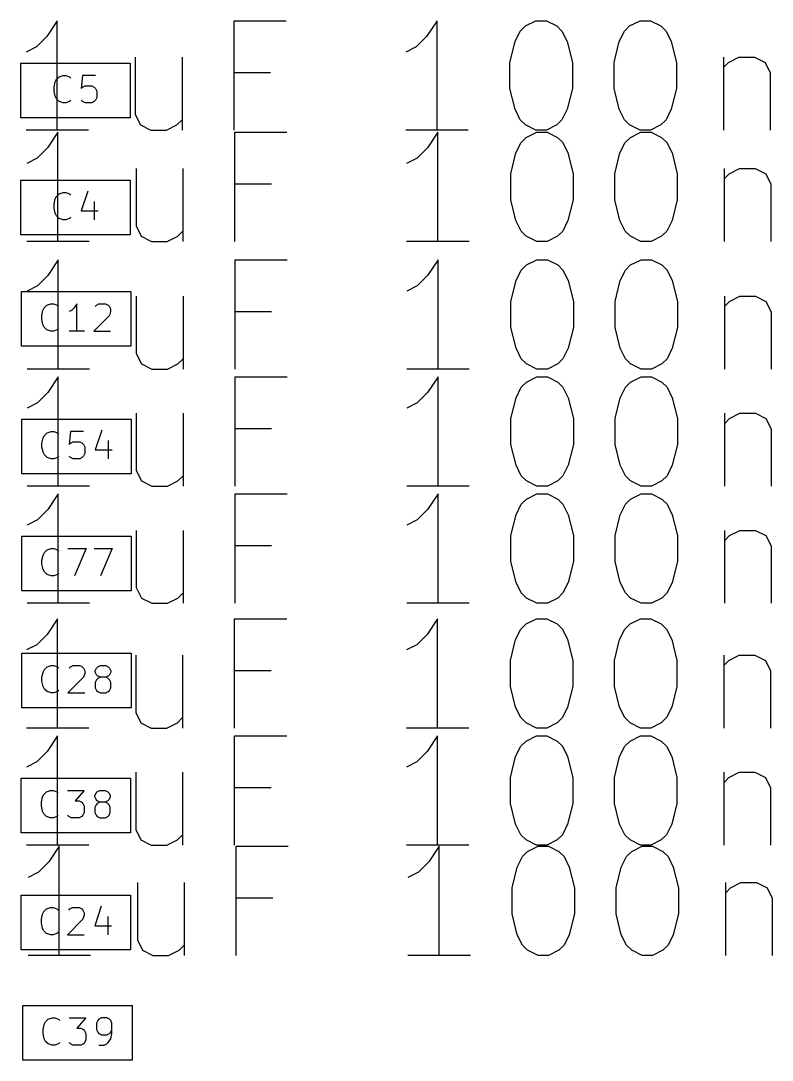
# Model space of a CAD drawing. Extents: x 34 to 373, y -124 to -1.
# Drawn here: x 319.8 to 326.67, y -84.8 to -75.29 of the extents above; entities that cross this region are included whole.
import ezdxf

# ---------------------------------------------------------------- set-up
doc = ezdxf.new("R2010")
doc.units = 0
doc.layers.add('BLACK', color=7, linetype='CONTINUOUS')

msp = doc.modelspace()

# ---------------------------------------------------------------- linework, layer by layer
at = {"layer": 'BLACK', "linetype": 'CONTINUOUS'}
for p, q in [((320.128, -75.2923), (320.033, -75.4351)), ((320.128, -76.2923), (320.128, -75.2923)), ((321.747, -76.2923), (321.747, -75.2923)), ((321.747, -75.2923), (322.224, -75.2923)), ((323.605, -75.2923), (323.509, -75.4351)), ((323.605, -76.2923), (323.605, -75.2923)), ((324.414, -75.3399), (324.509, -75.2923)), ((324.509, -75.2923), (324.605, -75.2923)), ((324.605, -75.2923), (324.7, -75.3399)), ((325.366, -75.3399), (325.462, -75.2923)), ((325.462, -75.2923), (325.557, -75.2923)), ((325.557, -75.2923), (325.652, -75.3399)), ((324.319, -75.4828), (324.366, -75.3875)), ((324.366, -75.3875), (324.414, -75.3399)), ((324.7, -75.3399), (324.747, -75.3875)), ((324.747, -75.3875), (324.795, -75.4828)), ((325.271, -75.4828), (325.319, -75.3875)), ((325.319, -75.3875), (325.366, -75.3399)), ((325.652, -75.3399), (325.7, -75.3875)), ((325.7, -75.3875), (325.747, -75.4828)), ((320.033, -75.4351), (319.938, -75.5304)), ((323.509, -75.4351), (323.414, -75.5304)), ((324.271, -75.6732), (324.319, -75.4828)), ((324.795, -75.4828), (324.843, -75.6732)), ((325.224, -75.6732), (325.271, -75.4828)), ((325.747, -75.4828), (325.795, -75.6732)), ((319.938, -75.5304), (319.843, -75.578)), ((323.414, -75.5304), (323.319, -75.578)), ((319.795, -75.6789), (320.795, -75.6789)), ((319.795, -76.1789), (319.795, -75.6789)), ((320.795, -75.6789), (320.795, -76.1789)), ((320.843, -75.6256), (320.843, -76.1494)), ((321.271, -75.6256), (321.271, -76.2923)), ((324.271, -75.9113), (324.271, -75.6732)), ((324.843, -75.6732), (324.843, -75.9113)), ((325.224, -75.9113), (325.224, -75.6732)), ((325.795, -75.6732), (325.795, -75.9113)), ((326.224, -75.6256), (326.224, -76.2923)), ((326.224, -75.7209), (326.271, -75.6732)), ((326.271, -75.6732), (326.366, -75.6256)), ((326.366, -75.6256), (326.509, -75.6256)), ((326.509, -75.6256), (326.605, -75.6732)), ((326.605, -75.6732), (326.652, -75.7685)), ((322.081, -75.7685), (321.747, -75.7685)), ((326.652, -75.7685), (326.652, -76.2923)), ((320.099, -75.8991), (320.11, -75.8515)), ((320.11, -75.8515), (320.122, -75.8277)), ((320.122, -75.8277), (320.146, -75.8039)), ((320.146, -75.8039), (320.182, -75.792)), ((320.182, -75.792), (320.206, -75.792)), ((320.206, -75.792), (320.241, -75.8039)), ((320.241, -75.8039), (320.253, -75.8158)), ((320.36, -75.792), (320.349, -75.911)), ((320.48, -75.792), (320.36, -75.792)), ((320.099, -75.9349), (320.099, -75.8991)), ((320.11, -75.9825), (320.099, -75.9349)), ((320.349, -75.911), (320.36, -75.8991)), ((320.36, -75.8991), (320.384, -75.8872)), ((320.384, -75.8872), (320.444, -75.8872)), ((320.444, -75.8872), (320.468, -75.8991)), ((320.468, -75.8991), (320.48, -75.911)), ((320.48, -75.911), (320.491, -75.9349)), ((320.491, -75.9349), (320.491, -75.9944)), ((324.319, -76.1018), (324.271, -75.9113)), ((324.843, -75.9113), (324.795, -76.1018)), ((325.271, -76.1018), (325.224, -75.9113)), ((325.795, -75.9113), (325.747, -76.1018)), ((320.122, -76.0063), (320.11, -75.9825)), ((320.146, -76.0301), (320.122, -76.0063)), ((320.182, -76.042), (320.146, -76.0301)), ((320.206, -76.042), (320.182, -76.042)), ((320.241, -76.0301), (320.206, -76.042)), ((320.253, -76.0182), (320.241, -76.0301)), ((320.36, -76.0301), (320.349, -76.0182)), ((320.384, -76.042), (320.36, -76.0301)), ((320.444, -76.042), (320.384, -76.042)), ((320.468, -76.0301), (320.444, -76.042)), ((320.48, -76.0182), (320.468, -76.0301)), ((320.491, -75.9944), (320.48, -76.0182)), ((320.843, -76.1494), (320.89, -76.2447)), ((324.366, -76.197), (324.319, -76.1018)), ((324.795, -76.1018), (324.747, -76.197)), ((325.319, -76.197), (325.271, -76.1018)), ((325.747, -76.1018), (325.7, -76.197)), ((320.795, -76.1789), (319.795, -76.1789)), ((320.89, -76.2447), (320.985, -76.2923)), ((321.128, -76.2923), (321.224, -76.2447)), ((321.224, -76.2447), (321.271, -76.197)), ((324.414, -76.2447), (324.366, -76.197)), ((324.509, -76.2923), (324.414, -76.2447)), ((324.7, -76.2447), (324.605, -76.2923)), ((324.747, -76.197), (324.7, -76.2447)), ((325.366, -76.2447), (325.319, -76.197)), ((325.462, -76.2923), (325.366, -76.2447)), ((325.652, -76.2447), (325.557, -76.2923)), ((325.7, -76.197), (325.652, -76.2447)), ((320.414, -76.2923), (319.843, -76.2923)), ((320.135, -76.311), (320.04, -76.4538)), ((320.135, -77.311), (320.135, -76.311)), ((320.985, -76.2923), (321.128, -76.2923)), ((321.754, -77.311), (321.754, -76.311)), ((321.754, -76.311), (322.231, -76.311)), ((323.89, -76.2923), (323.319, -76.2923)), ((323.612, -76.311), (323.516, -76.4538)), ((323.612, -77.311), (323.612, -76.311)), ((324.421, -76.3586), (324.516, -76.311)), ((324.605, -76.2923), (324.509, -76.2923)), ((324.516, -76.311), (324.612, -76.311)), ((324.612, -76.311), (324.707, -76.3586)), ((325.373, -76.3586), (325.469, -76.311)), ((325.557, -76.2923), (325.462, -76.2923)), ((325.469, -76.311), (325.564, -76.311)), ((325.564, -76.311), (325.659, -76.3586)), ((324.326, -76.5015), (324.373, -76.4062)), ((324.373, -76.4062), (324.421, -76.3586)), ((324.707, -76.3586), (324.754, -76.4062)), ((324.754, -76.4062), (324.802, -76.5015)), ((325.278, -76.5015), (325.326, -76.4062)), ((325.326, -76.4062), (325.373, -76.3586)), ((325.659, -76.3586), (325.707, -76.4062)), ((325.707, -76.4062), (325.754, -76.5015)), ((320.04, -76.4538), (319.945, -76.5491)), ((323.516, -76.4538), (323.421, -76.5491)), ((324.278, -76.6919), (324.326, -76.5015)), ((324.802, -76.5015), (324.85, -76.6919)), ((325.231, -76.6919), (325.278, -76.5015)), ((325.754, -76.5015), (325.802, -76.6919)), ((319.945, -76.5491), (319.85, -76.5967)), ((323.421, -76.5491), (323.326, -76.5967)), ((320.85, -76.6443), (320.85, -77.1681)), ((321.278, -76.6443), (321.278, -77.311)), ((324.278, -76.93), (324.278, -76.6919)), ((324.85, -76.6919), (324.85, -76.93)), ((325.231, -76.93), (325.231, -76.6919)), ((325.802, -76.6919), (325.802, -76.93)), ((326.231, -76.6443), (326.231, -77.311)), ((326.231, -76.7396), (326.278, -76.6919)), ((326.278, -76.6919), (326.373, -76.6443)), ((326.373, -76.6443), (326.516, -76.6443)), ((326.516, -76.6443), (326.612, -76.6919)), ((326.612, -76.6919), (326.659, -76.7872)), ((319.795, -76.7499), (320.795, -76.7499)), ((319.795, -77.2499), (319.795, -76.7499)), ((320.795, -76.7499), (320.795, -77.2499)), ((322.088, -76.7872), (321.754, -76.7872)), ((326.659, -76.7872), (326.659, -77.311)), ((320.099, -76.9701), (320.11, -76.9225)), ((320.11, -76.9225), (320.122, -76.8987)), ((320.122, -76.8987), (320.146, -76.8749)), ((320.146, -76.8749), (320.182, -76.863)), ((320.182, -76.863), (320.206, -76.863)), ((320.206, -76.863), (320.241, -76.8749)), ((320.241, -76.8749), (320.253, -76.8868)), ((320.408, -76.8511), (320.349, -77.0297)), ((320.099, -77.0059), (320.099, -76.9701)), ((320.11, -77.0535), (320.099, -77.0059)), ((320.468, -76.9463), (320.468, -77.113)), ((324.326, -77.1205), (324.278, -76.93)), ((324.85, -76.93), (324.802, -77.1205)), ((325.278, -77.1205), (325.231, -76.93)), ((325.802, -76.93), (325.754, -77.1205)), ((320.122, -77.0773), (320.11, -77.0535)), ((320.146, -77.1011), (320.122, -77.0773)), ((320.182, -77.113), (320.146, -77.1011)), ((320.206, -77.113), (320.182, -77.113)), ((320.241, -77.1011), (320.206, -77.113)), ((320.253, -77.0892), (320.241, -77.1011)), ((320.349, -77.0297), (320.503, -77.0297)), ((320.85, -77.1681), (320.897, -77.2634)), ((324.373, -77.2157), (324.326, -77.1205)), ((324.802, -77.1205), (324.754, -77.2157)), ((325.326, -77.2157), (325.278, -77.1205)), ((325.754, -77.1205), (325.707, -77.2157)), ((320.795, -77.2499), (319.795, -77.2499)), ((320.897, -77.2634), (320.992, -77.311)), ((321.135, -77.311), (321.231, -77.2634)), ((321.231, -77.2634), (321.278, -77.2157)), ((324.421, -77.2634), (324.373, -77.2157)), ((324.516, -77.311), (324.421, -77.2634)), ((324.707, -77.2634), (324.612, -77.311)), ((324.754, -77.2157), (324.707, -77.2634)), ((325.373, -77.2634), (325.326, -77.2157)), ((325.469, -77.311), (325.373, -77.2634)), ((325.659, -77.2634), (325.564, -77.311)), ((325.707, -77.2157), (325.659, -77.2634)), ((320.421, -77.311), (319.85, -77.311)), ((320.992, -77.311), (321.135, -77.311)), ((323.897, -77.311), (323.326, -77.311)), ((324.612, -77.311), (324.516, -77.311)), ((325.564, -77.311), (325.469, -77.311)), ((320.137, -77.4786), (320.042, -77.6214)), ((320.137, -78.4786), (320.137, -77.4786)), ((321.756, -78.4786), (321.756, -77.4786)), ((321.756, -77.4786), (322.233, -77.4786)), ((323.614, -77.4786), (323.518, -77.6214)), ((323.614, -78.4786), (323.614, -77.4786)), ((324.423, -77.5262), (324.518, -77.4786)), ((324.518, -77.4786), (324.614, -77.4786)), ((324.614, -77.4786), (324.709, -77.5262)), ((325.375, -77.5262), (325.471, -77.4786)), ((325.471, -77.4786), (325.566, -77.4786)), ((325.566, -77.4786), (325.661, -77.5262)), ((324.328, -77.6691), (324.375, -77.5738)), ((324.375, -77.5738), (324.423, -77.5262)), ((324.709, -77.5262), (324.756, -77.5738)), ((324.756, -77.5738), (324.804, -77.6691)), ((325.28, -77.6691), (325.328, -77.5738)), ((325.328, -77.5738), (325.375, -77.5262)), ((325.661, -77.5262), (325.709, -77.5738)), ((325.709, -77.5738), (325.756, -77.6691)), ((320.042, -77.6214), (319.947, -77.7167)), ((323.518, -77.6214), (323.423, -77.7167)), ((324.28, -77.8595), (324.328, -77.6691)), ((324.804, -77.6691), (324.852, -77.8595)), ((325.233, -77.8595), (325.28, -77.6691)), ((325.756, -77.6691), (325.804, -77.8595)), ((319.802, -77.7686), (320.802, -77.7686)), ((319.802, -78.2686), (319.802, -77.7686)), ((319.947, -77.7167), (319.852, -77.7643)), ((320.802, -77.7686), (320.802, -78.2686)), ((323.423, -77.7167), (323.328, -77.7643)), ((320.852, -77.8119), (320.852, -78.3357)), ((321.28, -77.8119), (321.28, -78.4786)), ((324.28, -78.0976), (324.28, -77.8595)), ((324.852, -77.8595), (324.852, -78.0976)), ((325.233, -78.0976), (325.233, -77.8595)), ((325.804, -77.8595), (325.804, -78.0976)), ((326.233, -77.8119), (326.233, -78.4786)), ((326.233, -77.9072), (326.28, -77.8595)), ((326.28, -77.8595), (326.375, -77.8119)), ((326.375, -77.8119), (326.518, -77.8119)), ((326.518, -77.8119), (326.614, -77.8595)), ((326.614, -77.8595), (326.661, -77.9548)), ((319.987, -77.9888), (319.998, -77.9412)), ((319.998, -77.9412), (320.01, -77.9174)), ((320.01, -77.9174), (320.034, -77.8936)), ((320.034, -77.8936), (320.07, -77.8817)), ((320.07, -77.8817), (320.094, -77.8817)), ((320.094, -77.8817), (320.129, -77.8936)), ((320.129, -77.8936), (320.141, -77.9055)), ((320.26, -77.9412), (320.237, -77.9531)), ((320.284, -77.9174), (320.26, -77.9412)), ((320.308, -77.8817), (320.284, -77.9174)), ((320.308, -78.1317), (320.308, -77.8817)), ((320.475, -77.9055), (320.487, -77.8936)), ((320.487, -77.8936), (320.51, -77.8817)), ((320.51, -77.8817), (320.57, -77.8817)), ((320.57, -77.8817), (320.594, -77.8936)), ((320.594, -77.8936), (320.606, -77.9055)), ((320.606, -77.9055), (320.617, -77.9293)), ((320.617, -77.9531), (320.606, -77.9888)), ((320.617, -77.9293), (320.617, -77.9531)), ((322.09, -77.9548), (321.756, -77.9548)), ((326.661, -77.9548), (326.661, -78.4786)), ((319.987, -78.0246), (319.987, -77.9888)), ((319.998, -78.0722), (319.987, -78.0246)), ((320.606, -77.9888), (320.463, -78.1317)), ((320.01, -78.096), (319.998, -78.0722)), ((320.034, -78.1198), (320.01, -78.096)), ((320.07, -78.1317), (320.034, -78.1198)), ((320.094, -78.1317), (320.07, -78.1317)), ((320.129, -78.1198), (320.094, -78.1317)), ((320.141, -78.1079), (320.129, -78.1198)), ((320.379, -78.1317), (320.237, -78.1317)), ((320.463, -78.1317), (320.617, -78.1317)), ((324.328, -78.2881), (324.28, -78.0976)), ((324.852, -78.0976), (324.804, -78.2881)), ((325.28, -78.2881), (325.233, -78.0976)), ((325.804, -78.0976), (325.756, -78.2881)), ((320.802, -78.2686), (319.802, -78.2686)), ((320.852, -78.3357), (320.899, -78.431)), ((324.375, -78.3833), (324.328, -78.2881)), ((324.804, -78.2881), (324.756, -78.3833)), ((325.328, -78.3833), (325.28, -78.2881)), ((325.756, -78.2881), (325.709, -78.3833)), ((320.899, -78.431), (320.994, -78.4786)), ((321.137, -78.4786), (321.233, -78.431)), ((321.233, -78.431), (321.28, -78.3833)), ((324.423, -78.431), (324.375, -78.3833)), ((324.518, -78.4786), (324.423, -78.431)), ((324.709, -78.431), (324.614, -78.4786)), ((324.756, -78.3833), (324.709, -78.431)), ((325.375, -78.431), (325.328, -78.3833)), ((325.471, -78.4786), (325.375, -78.431)), ((325.661, -78.431), (325.566, -78.4786)), ((325.709, -78.3833), (325.661, -78.431)), ((320.423, -78.4786), (319.852, -78.4786)), ((320.994, -78.4786), (321.137, -78.4786)), ((323.899, -78.4786), (323.328, -78.4786)), ((324.614, -78.4786), (324.518, -78.4786)), ((325.566, -78.4786), (325.471, -78.4786)), ((320.137, -78.5496), (320.042, -78.6924)), ((320.137, -79.5496), (320.137, -78.5496)), ((321.756, -79.5496), (321.756, -78.5496)), ((321.756, -78.5496), (322.233, -78.5496)), ((323.614, -78.5496), (323.518, -78.6924)), ((323.614, -79.5496), (323.614, -78.5496)), ((324.375, -78.6448), (324.423, -78.5972)), ((324.423, -78.5972), (324.518, -78.5496)), ((324.518, -78.5496), (324.614, -78.5496)), ((324.614, -78.5496), (324.709, -78.5972)), ((324.709, -78.5972), (324.756, -78.6448)), ((325.328, -78.6448), (325.375, -78.5972)), ((325.375, -78.5972), (325.471, -78.5496)), ((325.471, -78.5496), (325.566, -78.5496)), ((325.566, -78.5496), (325.661, -78.5972)), ((325.661, -78.5972), (325.709, -78.6448)), ((320.042, -78.6924), (319.947, -78.7877)), ((323.518, -78.6924), (323.423, -78.7877)), ((324.328, -78.7401), (324.375, -78.6448)), ((324.756, -78.6448), (324.804, -78.7401)), ((325.28, -78.7401), (325.328, -78.6448)), ((325.709, -78.6448), (325.756, -78.7401)), ((319.947, -78.7877), (319.852, -78.8353)), ((323.423, -78.7877), (323.328, -78.8353)), ((324.28, -78.9305), (324.328, -78.7401)), ((324.804, -78.7401), (324.852, -78.9305)), ((325.233, -78.9305), (325.28, -78.7401)), ((325.756, -78.7401), (325.804, -78.9305)), ((320.852, -78.8829), (320.852, -79.4067)), ((321.28, -78.8829), (321.28, -79.5496)), ((326.233, -78.8829), (326.233, -79.5496)), ((326.28, -78.9305), (326.375, -78.8829)), ((326.375, -78.8829), (326.518, -78.8829)), ((326.518, -78.8829), (326.614, -78.9305)), ((319.804, -78.9362), (320.804, -78.9362)), ((319.804, -79.4362), (319.804, -78.9362)), ((320.804, -78.9362), (320.804, -79.4362)), ((324.28, -79.1686), (324.28, -78.9305)), ((324.852, -78.9305), (324.852, -79.1686)), ((325.233, -79.1686), (325.233, -78.9305)), ((325.804, -78.9305), (325.804, -79.1686)), ((326.233, -78.9782), (326.28, -78.9305)), ((326.614, -78.9305), (326.661, -79.0258)), ((319.989, -79.1564), (320, -79.1088)), ((320, -79.1088), (320.012, -79.085)), ((320.012, -79.085), (320.036, -79.0612)), ((320.036, -79.0612), (320.072, -79.0493)), ((320.072, -79.0493), (320.096, -79.0493)), ((320.096, -79.0493), (320.131, -79.0612)), ((320.131, -79.0612), (320.143, -79.0731)), ((320.25, -79.0493), (320.239, -79.1683)), ((320.369, -79.0493), (320.25, -79.0493)), ((320.536, -79.0374), (320.477, -79.216)), ((322.09, -79.0258), (321.756, -79.0258)), ((326.661, -79.0258), (326.661, -79.5496)), ((319.989, -79.1922), (319.989, -79.1564)), ((320, -79.2398), (319.989, -79.1922)), ((320.239, -79.1683), (320.25, -79.1564)), ((320.25, -79.1564), (320.274, -79.1445)), ((320.274, -79.1445), (320.334, -79.1445)), ((320.334, -79.1445), (320.358, -79.1564)), ((320.358, -79.1564), (320.369, -79.1683)), ((320.369, -79.1683), (320.381, -79.1922)), ((320.381, -79.1922), (320.381, -79.2517)), ((320.596, -79.1326), (320.596, -79.2993)), ((324.328, -79.3591), (324.28, -79.1686)), ((324.852, -79.1686), (324.804, -79.3591)), ((325.28, -79.3591), (325.233, -79.1686)), ((325.804, -79.1686), (325.756, -79.3591)), ((320.012, -79.2636), (320, -79.2398)), ((320.036, -79.2874), (320.012, -79.2636)), ((320.072, -79.2993), (320.036, -79.2874)), ((320.096, -79.2993), (320.072, -79.2993)), ((320.131, -79.2874), (320.096, -79.2993)), ((320.143, -79.2755), (320.131, -79.2874)), ((320.25, -79.2874), (320.239, -79.2755)), ((320.274, -79.2993), (320.25, -79.2874)), ((320.334, -79.2993), (320.274, -79.2993)), ((320.358, -79.2874), (320.334, -79.2993)), ((320.369, -79.2755), (320.358, -79.2874)), ((320.381, -79.2517), (320.369, -79.2755)), ((320.477, -79.216), (320.631, -79.216)), ((324.375, -79.4543), (324.328, -79.3591)), ((324.804, -79.3591), (324.756, -79.4543)), ((325.328, -79.4543), (325.28, -79.3591)), ((325.756, -79.3591), (325.709, -79.4543)), ((320.804, -79.4362), (319.804, -79.4362)), ((320.852, -79.4067), (320.899, -79.502)), ((321.233, -79.502), (321.28, -79.4543)), ((324.423, -79.502), (324.375, -79.4543)), ((324.756, -79.4543), (324.709, -79.502)), ((325.375, -79.502), (325.328, -79.4543)), ((325.709, -79.4543), (325.661, -79.502)), ((320.423, -79.5496), (319.852, -79.5496)), ((320.899, -79.502), (320.994, -79.5496)), ((320.994, -79.5496), (321.137, -79.5496)), ((321.137, -79.5496), (321.233, -79.502)), ((323.899, -79.5496), (323.328, -79.5496)), ((324.518, -79.5496), (324.423, -79.502)), ((324.614, -79.5496), (324.518, -79.5496)), ((324.709, -79.502), (324.614, -79.5496)), ((325.471, -79.5496), (325.375, -79.502)), ((325.566, -79.5496), (325.471, -79.5496)), ((325.661, -79.502), (325.566, -79.5496)), ((320.137, -79.6206), (320.042, -79.7634)), ((320.137, -80.6206), (320.137, -79.6206)), ((321.756, -80.6206), (321.756, -79.6206)), ((321.756, -79.6206), (322.233, -79.6206)), ((323.614, -79.6206), (323.518, -79.7634)), ((323.614, -80.6206), (323.614, -79.6206)), ((324.375, -79.7158), (324.423, -79.6682)), ((324.423, -79.6682), (324.518, -79.6206)), ((324.518, -79.6206), (324.614, -79.6206)), ((324.614, -79.6206), (324.709, -79.6682)), ((324.709, -79.6682), (324.756, -79.7158)), ((325.328, -79.7158), (325.375, -79.6682)), ((325.375, -79.6682), (325.471, -79.6206)), ((325.471, -79.6206), (325.566, -79.6206)), ((325.566, -79.6206), (325.661, -79.6682)), ((325.661, -79.6682), (325.709, -79.7158)), ((320.042, -79.7634), (319.947, -79.8587)), ((323.518, -79.7634), (323.423, -79.8587)), ((324.328, -79.8111), (324.375, -79.7158)), ((324.756, -79.7158), (324.804, -79.8111)), ((325.28, -79.8111), (325.328, -79.7158)), ((325.709, -79.7158), (325.756, -79.8111)), ((319.947, -79.8587), (319.852, -79.9063)), ((323.423, -79.8587), (323.328, -79.9063)), ((324.28, -80.0015), (324.328, -79.8111)), ((324.804, -79.8111), (324.852, -80.0015)), ((325.233, -80.0015), (325.28, -79.8111)), ((325.756, -79.8111), (325.804, -80.0015)), ((320.852, -79.9539), (320.852, -80.4777)), ((321.28, -79.9539), (321.28, -80.6206)), ((326.233, -79.9539), (326.233, -80.6206)), ((326.28, -80.0015), (326.375, -79.9539)), ((326.375, -79.9539), (326.518, -79.9539)), ((326.518, -79.9539), (326.614, -80.0015)), ((319.804, -80.0072), (320.804, -80.0072)), ((319.804, -80.5072), (319.804, -80.0072)), ((320.804, -80.0072), (320.804, -80.5072)), ((324.28, -80.2396), (324.28, -80.0015)), ((324.852, -80.0015), (324.852, -80.2396)), ((325.233, -80.2396), (325.233, -80.0015)), ((325.804, -80.0015), (325.804, -80.2396)), ((326.233, -80.0492), (326.28, -80.0015)), ((326.614, -80.0015), (326.661, -80.0968)), ((320, -80.1798), (320.012, -80.156)), ((320.012, -80.156), (320.036, -80.1322)), ((320.036, -80.1322), (320.072, -80.1203)), ((320.072, -80.1203), (320.096, -80.1203)), ((320.096, -80.1203), (320.131, -80.1322)), ((320.131, -80.1322), (320.143, -80.1441)), ((320.227, -80.1203), (320.393, -80.1203)), ((320.393, -80.1203), (320.286, -80.3703)), ((320.465, -80.1203), (320.631, -80.1203)), ((320.631, -80.1203), (320.524, -80.3703)), ((322.09, -80.0968), (321.756, -80.0968)), ((326.661, -80.0968), (326.661, -80.6206)), ((319.989, -80.2274), (320, -80.1798)), ((319.989, -80.2632), (319.989, -80.2274)), ((324.328, -80.4301), (324.28, -80.2396)), ((324.852, -80.2396), (324.804, -80.4301)), ((325.28, -80.4301), (325.233, -80.2396)), ((325.804, -80.2396), (325.756, -80.4301)), ((320, -80.3108), (319.989, -80.2632)), ((320.012, -80.3346), (320, -80.3108)), ((320.036, -80.3584), (320.012, -80.3346)), ((320.143, -80.3465), (320.131, -80.3584)), ((320.072, -80.3703), (320.036, -80.3584)), ((320.096, -80.3703), (320.072, -80.3703)), ((320.131, -80.3584), (320.096, -80.3703)), ((324.375, -80.5253), (324.328, -80.4301)), ((324.804, -80.4301), (324.756, -80.5253)), ((325.328, -80.5253), (325.28, -80.4301)), ((325.756, -80.4301), (325.709, -80.5253)), ((320.804, -80.5072), (319.804, -80.5072)), ((320.852, -80.4777), (320.899, -80.573)), ((321.233, -80.573), (321.28, -80.5253)), ((324.423, -80.573), (324.375, -80.5253)), ((324.756, -80.5253), (324.709, -80.573)), ((325.375, -80.573), (325.328, -80.5253)), ((325.709, -80.5253), (325.661, -80.573)), ((320.423, -80.6206), (319.852, -80.6206)), ((320.899, -80.573), (320.994, -80.6206)), ((320.994, -80.6206), (321.137, -80.6206)), ((321.137, -80.6206), (321.233, -80.573)), ((323.899, -80.6206), (323.328, -80.6206)), ((324.518, -80.6206), (324.423, -80.573)), ((324.614, -80.6206), (324.518, -80.6206)), ((324.709, -80.573), (324.614, -80.6206)), ((325.471, -80.6206), (325.375, -80.573)), ((325.566, -80.6206), (325.471, -80.6206)), ((325.661, -80.573), (325.566, -80.6206)), ((320.132, -80.7626), (320.037, -80.9054)), ((320.132, -81.7626), (320.132, -80.7626)), ((321.751, -81.7626), (321.751, -80.7626)), ((321.751, -80.7626), (322.228, -80.7626)), ((323.609, -80.7626), (323.513, -80.9054)), ((323.609, -81.7626), (323.609, -80.7626)), ((324.37, -80.8578), (324.418, -80.8102)), ((324.418, -80.8102), (324.513, -80.7626)), ((324.513, -80.7626), (324.609, -80.7626)), ((324.609, -80.7626), (324.704, -80.8102)), ((324.704, -80.8102), (324.751, -80.8578)), ((325.323, -80.8578), (325.37, -80.8102)), ((325.37, -80.8102), (325.466, -80.7626)), ((325.466, -80.7626), (325.561, -80.7626)), ((325.561, -80.7626), (325.656, -80.8102)), ((325.656, -80.8102), (325.704, -80.8578)), ((320.037, -80.9054), (319.942, -81.0007)), ((323.513, -80.9054), (323.418, -81.0007)), ((324.323, -80.9531), (324.37, -80.8578)), ((324.751, -80.8578), (324.799, -80.9531)), ((325.275, -80.9531), (325.323, -80.8578)), ((325.704, -80.8578), (325.751, -80.9531)), ((319.942, -81.0007), (319.847, -81.0483)), ((323.418, -81.0007), (323.323, -81.0483)), ((324.275, -81.1435), (324.323, -80.9531)), ((324.799, -80.9531), (324.847, -81.1435)), ((325.228, -81.1435), (325.275, -80.9531)), ((325.751, -80.9531), (325.799, -81.1435)), ((319.804, -81.0782), (320.804, -81.0782)), ((319.804, -81.5782), (319.804, -81.0782)), ((320.804, -81.0782), (320.804, -81.5782)), ((320.847, -81.0959), (320.847, -81.6197)), ((321.275, -81.0959), (321.275, -81.7626)), ((326.228, -81.0959), (326.228, -81.7626)), ((326.275, -81.1435), (326.37, -81.0959)), ((326.37, -81.0959), (326.513, -81.0959)), ((326.513, -81.0959), (326.609, -81.1435)), ((320.012, -81.227), (320.036, -81.2032)), ((320.036, -81.2032), (320.072, -81.1913)), ((320.072, -81.1913), (320.096, -81.1913)), ((320.096, -81.1913), (320.131, -81.2032)), ((320.131, -81.2032), (320.143, -81.2151)), ((320.239, -81.2151), (320.25, -81.2032)), ((320.25, -81.2032), (320.274, -81.1913)), ((320.274, -81.1913), (320.334, -81.1913)), ((320.334, -81.1913), (320.358, -81.2032)), ((320.358, -81.2032), (320.369, -81.2151)), ((320.489, -81.2151), (320.5, -81.2032)), ((320.5, -81.2032), (320.524, -81.1913)), ((320.524, -81.1913), (320.572, -81.1913)), ((320.572, -81.1913), (320.596, -81.2032)), ((320.596, -81.2032), (320.608, -81.2151)), ((324.275, -81.3816), (324.275, -81.1435)), ((324.847, -81.1435), (324.847, -81.3816)), ((325.228, -81.3816), (325.228, -81.1435)), ((325.799, -81.1435), (325.799, -81.3816)), ((326.228, -81.1912), (326.275, -81.1435)), ((326.609, -81.1435), (326.656, -81.2388)), ((319.989, -81.2984), (320, -81.2508)), ((319.989, -81.3342), (319.989, -81.2984)), ((320, -81.2508), (320.012, -81.227)), ((320.369, -81.2984), (320.227, -81.4413)), ((320.369, -81.2151), (320.381, -81.2389)), ((320.381, -81.2627), (320.369, -81.2984)), ((320.381, -81.2389), (320.381, -81.2627)), ((320.477, -81.2389), (320.489, -81.2151)), ((320.477, -81.2508), (320.477, -81.2389)), ((320.489, -81.2746), (320.477, -81.2508)), ((320.5, -81.2865), (320.489, -81.2746)), ((320.524, -81.2984), (320.5, -81.2865)), ((320.524, -81.2984), (320.5, -81.3103)), ((320.572, -81.2984), (320.524, -81.2984)), ((320.596, -81.2865), (320.572, -81.2984)), ((320.596, -81.3103), (320.572, -81.2984)), ((320.608, -81.2746), (320.596, -81.2865)), ((320.608, -81.2151), (320.619, -81.2389)), ((320.619, -81.2508), (320.608, -81.2746)), ((320.619, -81.2389), (320.619, -81.2508)), ((322.085, -81.2388), (321.751, -81.2388)), ((326.656, -81.2388), (326.656, -81.7626)), ((320, -81.3818), (319.989, -81.3342)), ((320.012, -81.4056), (320, -81.3818)), ((320.489, -81.3222), (320.477, -81.3461)), ((320.477, -81.3461), (320.477, -81.3937)), ((320.477, -81.3937), (320.489, -81.4175)), ((320.5, -81.3103), (320.489, -81.3222)), ((320.608, -81.3222), (320.596, -81.3103)), ((320.619, -81.3461), (320.608, -81.3222)), ((320.608, -81.4175), (320.619, -81.3937)), ((320.619, -81.3937), (320.619, -81.3461)), ((324.323, -81.5721), (324.275, -81.3816)), ((324.847, -81.3816), (324.799, -81.5721)), ((325.275, -81.5721), (325.228, -81.3816)), ((325.799, -81.3816), (325.751, -81.5721)), ((320.036, -81.4294), (320.012, -81.4056)), ((320.072, -81.4413), (320.036, -81.4294)), ((320.096, -81.4413), (320.072, -81.4413)), ((320.131, -81.4294), (320.096, -81.4413)), ((320.143, -81.4175), (320.131, -81.4294)), ((320.227, -81.4413), (320.381, -81.4413)), ((320.489, -81.4175), (320.5, -81.4294)), ((320.5, -81.4294), (320.524, -81.4413)), ((320.524, -81.4413), (320.572, -81.4413)), ((320.572, -81.4413), (320.596, -81.4294)), ((320.596, -81.4294), (320.608, -81.4175)), ((320.804, -81.5782), (319.804, -81.5782)), ((324.37, -81.6673), (324.323, -81.5721)), ((324.799, -81.5721), (324.751, -81.6673)), ((325.323, -81.6673), (325.275, -81.5721)), ((325.751, -81.5721), (325.704, -81.6673)), ((320.847, -81.6197), (320.894, -81.715)), ((321.228, -81.715), (321.275, -81.6673)), ((324.418, -81.715), (324.37, -81.6673)), ((324.751, -81.6673), (324.704, -81.715)), ((325.37, -81.715), (325.323, -81.6673)), ((325.704, -81.6673), (325.656, -81.715)), ((320.418, -81.7626), (319.847, -81.7626)), ((320.894, -81.715), (320.989, -81.7626)), ((320.989, -81.7626), (321.132, -81.7626)), ((321.132, -81.7626), (321.228, -81.715)), ((323.894, -81.7626), (323.323, -81.7626)), ((324.513, -81.7626), (324.418, -81.715)), ((324.609, -81.7626), (324.513, -81.7626)), ((324.704, -81.715), (324.609, -81.7626)), ((325.466, -81.7626), (325.37, -81.715)), ((325.561, -81.7626), (325.466, -81.7626)), ((325.656, -81.715), (325.561, -81.7626)), ((320.132, -81.8336), (320.037, -81.9764)), ((320.132, -82.8336), (320.132, -81.8336)), ((321.751, -82.8336), (321.751, -81.8336)), ((321.751, -81.8336), (322.228, -81.8336)), ((323.609, -81.8336), (323.513, -81.9764)), ((323.609, -82.8336), (323.609, -81.8336)), ((324.418, -81.8812), (324.513, -81.8336)), ((324.513, -81.8336), (324.609, -81.8336)), ((324.609, -81.8336), (324.704, -81.8812)), ((325.37, -81.8812), (325.466, -81.8336)), ((325.466, -81.8336), (325.561, -81.8336)), ((325.561, -81.8336), (325.656, -81.8812)), ((324.323, -82.0241), (324.37, -81.9288)), ((324.37, -81.9288), (324.418, -81.8812)), ((324.704, -81.8812), (324.751, -81.9288)), ((324.751, -81.9288), (324.799, -82.0241)), ((325.275, -82.0241), (325.323, -81.9288)), ((325.323, -81.9288), (325.37, -81.8812)), ((325.656, -81.8812), (325.704, -81.9288)), ((325.704, -81.9288), (325.751, -82.0241)), ((320.037, -81.9764), (319.942, -82.0717)), ((323.513, -81.9764), (323.418, -82.0717)), ((324.275, -82.2145), (324.323, -82.0241)), ((324.799, -82.0241), (324.847, -82.2145)), ((325.228, -82.2145), (325.275, -82.0241)), ((325.751, -82.0241), (325.799, -82.2145)), ((319.942, -82.0717), (319.847, -82.1193)), ((323.418, -82.0717), (323.323, -82.1193)), ((319.799, -82.2202), (320.799, -82.2202)), ((319.799, -82.7202), (319.799, -82.2202)), ((320.799, -82.2202), (320.799, -82.7202)), ((320.847, -82.1669), (320.847, -82.6907)), ((321.275, -82.1669), (321.275, -82.8336)), ((324.275, -82.4526), (324.275, -82.2145)), ((324.847, -82.2145), (324.847, -82.4526)), ((325.228, -82.4526), (325.228, -82.2145)), ((325.799, -82.2145), (325.799, -82.4526)), ((326.228, -82.1669), (326.228, -82.8336)), ((326.228, -82.2622), (326.275, -82.2145)), ((326.275, -82.2145), (326.37, -82.1669)), ((326.37, -82.1669), (326.513, -82.1669)), ((326.513, -82.1669), (326.609, -82.2145)), ((326.609, -82.2145), (326.656, -82.3098)), ((320.007, -82.369), (320.031, -82.3452)), ((320.031, -82.3452), (320.067, -82.3333)), ((320.067, -82.3333), (320.091, -82.3333)), ((320.091, -82.3333), (320.126, -82.3452)), ((320.126, -82.3452), (320.138, -82.3571)), ((320.222, -82.3333), (320.376, -82.3333)), ((320.376, -82.3333), (320.293, -82.4285)), ((320.484, -82.3571), (320.495, -82.3452)), ((320.495, -82.3452), (320.519, -82.3333)), ((320.519, -82.3333), (320.567, -82.3333)), ((320.567, -82.3333), (320.591, -82.3452)), ((320.591, -82.3452), (320.603, -82.3571)), ((322.085, -82.3098), (321.751, -82.3098)), ((326.656, -82.3098), (326.656, -82.8336)), ((319.984, -82.4404), (319.995, -82.3928)), ((319.984, -82.4762), (319.984, -82.4404)), ((319.995, -82.3928), (320.007, -82.369)), ((320.293, -82.4285), (320.329, -82.4285)), ((320.329, -82.4285), (320.353, -82.4404)), ((320.353, -82.4404), (320.364, -82.4523)), ((320.472, -82.3809), (320.484, -82.3571)), ((320.472, -82.3928), (320.472, -82.3809)), ((320.484, -82.4166), (320.472, -82.3928)), ((320.495, -82.4285), (320.484, -82.4166)), ((320.519, -82.4404), (320.495, -82.4285)), ((320.519, -82.4404), (320.495, -82.4523)), ((320.567, -82.4404), (320.519, -82.4404)), ((320.591, -82.4285), (320.567, -82.4404)), ((320.591, -82.4523), (320.567, -82.4404)), ((320.603, -82.4166), (320.591, -82.4285)), ((320.603, -82.3571), (320.614, -82.3809)), ((320.614, -82.3928), (320.603, -82.4166)), ((320.614, -82.3809), (320.614, -82.3928)), ((319.995, -82.5238), (319.984, -82.4762)), ((320.007, -82.5476), (319.995, -82.5238)), ((320.364, -82.4523), (320.376, -82.4762)), ((320.376, -82.5357), (320.364, -82.5595)), ((320.376, -82.4762), (320.376, -82.5357)), ((320.484, -82.4642), (320.472, -82.4881)), ((320.472, -82.4881), (320.472, -82.5357)), ((320.472, -82.5357), (320.484, -82.5595)), ((320.495, -82.4523), (320.484, -82.4642)), ((320.603, -82.4642), (320.591, -82.4523)), ((320.614, -82.4881), (320.603, -82.4642)), ((320.603, -82.5595), (320.614, -82.5357)), ((320.614, -82.5357), (320.614, -82.4881)), ((324.323, -82.6431), (324.275, -82.4526)), ((324.847, -82.4526), (324.799, -82.6431)), ((325.275, -82.6431), (325.228, -82.4526)), ((325.799, -82.4526), (325.751, -82.6431)), ((320.031, -82.5714), (320.007, -82.5476)), ((320.067, -82.5833), (320.031, -82.5714)), ((320.091, -82.5833), (320.067, -82.5833)), ((320.126, -82.5714), (320.091, -82.5833)), ((320.138, -82.5595), (320.126, -82.5714)), ((320.234, -82.5714), (320.222, -82.5595)), ((320.257, -82.5833), (320.234, -82.5714)), ((320.329, -82.5833), (320.257, -82.5833)), ((320.353, -82.5714), (320.329, -82.5833)), ((320.364, -82.5595), (320.353, -82.5714)), ((320.484, -82.5595), (320.495, -82.5714)), ((320.495, -82.5714), (320.519, -82.5833)), ((320.519, -82.5833), (320.567, -82.5833)), ((320.567, -82.5833), (320.591, -82.5714)), ((320.591, -82.5714), (320.603, -82.5595)), ((320.799, -82.7202), (319.799, -82.7202)), ((320.847, -82.6907), (320.894, -82.786)), ((324.37, -82.7383), (324.323, -82.6431)), ((324.799, -82.6431), (324.751, -82.7383)), ((325.323, -82.7383), (325.275, -82.6431)), ((325.751, -82.6431), (325.704, -82.7383)), ((320.894, -82.786), (320.989, -82.8336)), ((321.132, -82.8336), (321.228, -82.786)), ((321.228, -82.786), (321.275, -82.7383)), ((324.418, -82.786), (324.37, -82.7383)), ((324.513, -82.8336), (324.418, -82.786)), ((324.704, -82.786), (324.609, -82.8336)), ((324.751, -82.7383), (324.704, -82.786)), ((325.37, -82.786), (325.323, -82.7383)), ((325.466, -82.8336), (325.37, -82.786)), ((325.656, -82.786), (325.561, -82.8336)), ((325.704, -82.7383), (325.656, -82.786)), ((320.418, -82.8336), (319.847, -82.8336)), ((320.147, -82.8436), (320.052, -82.9864)), ((320.147, -83.8436), (320.147, -82.8436)), ((320.989, -82.8336), (321.132, -82.8336)), ((321.766, -83.8436), (321.766, -82.8436)), ((321.766, -82.8436), (322.243, -82.8436)), ((323.894, -82.8336), (323.323, -82.8336)), ((323.624, -82.8436), (323.528, -82.9864)), ((323.624, -83.8436), (323.624, -82.8436)), ((324.385, -82.9388), (324.433, -82.8912)), ((324.433, -82.8912), (324.528, -82.8436)), ((324.609, -82.8336), (324.513, -82.8336)), ((324.528, -82.8436), (324.624, -82.8436)), ((324.624, -82.8436), (324.719, -82.8912)), ((324.719, -82.8912), (324.766, -82.9388)), ((325.338, -82.9388), (325.385, -82.8912)), ((325.385, -82.8912), (325.481, -82.8436)), ((325.561, -82.8336), (325.466, -82.8336)), ((325.481, -82.8436), (325.576, -82.8436)), ((325.576, -82.8436), (325.671, -82.8912)), ((325.671, -82.8912), (325.719, -82.9388)), ((320.052, -82.9864), (319.957, -83.0817)), ((323.528, -82.9864), (323.433, -83.0817)), ((324.338, -83.0341), (324.385, -82.9388)), ((324.766, -82.9388), (324.814, -83.0341)), ((325.29, -83.0341), (325.338, -82.9388)), ((325.719, -82.9388), (325.766, -83.0341)), ((319.957, -83.0817), (319.862, -83.1293)), ((323.433, -83.0817), (323.338, -83.1293)), ((324.29, -83.2245), (324.338, -83.0341)), ((324.814, -83.0341), (324.862, -83.2245)), ((325.243, -83.2245), (325.29, -83.0341)), ((325.766, -83.0341), (325.814, -83.2245)), ((320.862, -83.1769), (320.862, -83.7007)), ((321.29, -83.1769), (321.29, -83.8436)), ((326.243, -83.1769), (326.243, -83.8436)), ((326.29, -83.2245), (326.385, -83.1769)), ((326.385, -83.1769), (326.528, -83.1769)), ((326.528, -83.1769), (326.624, -83.2245)), ((319.799, -83.2912), (320.799, -83.2912)), ((319.799, -83.7912), (319.799, -83.2912)), ((320.799, -83.2912), (320.799, -83.7912)), ((324.29, -83.4626), (324.29, -83.2245)), ((324.862, -83.2245), (324.862, -83.4626)), ((325.243, -83.4626), (325.243, -83.2245)), ((325.814, -83.2245), (325.814, -83.4626)), ((326.243, -83.2722), (326.29, -83.2245)), ((326.624, -83.2245), (326.671, -83.3198)), ((320.531, -83.3924), (320.472, -83.571)), ((322.1, -83.3198), (321.766, -83.3198)), ((326.671, -83.3198), (326.671, -83.8436)), ((319.984, -83.5114), (319.995, -83.4638)), ((319.995, -83.4638), (320.007, -83.44)), ((320.007, -83.44), (320.031, -83.4162)), ((320.031, -83.4162), (320.067, -83.4043)), ((320.067, -83.4043), (320.091, -83.4043)), ((320.091, -83.4043), (320.126, -83.4162)), ((320.126, -83.4162), (320.138, -83.4281)), ((320.234, -83.4281), (320.245, -83.4162)), ((320.245, -83.4162), (320.269, -83.4043)), ((320.269, -83.4043), (320.329, -83.4043)), ((320.329, -83.4043), (320.353, -83.4162)), ((320.353, -83.4162), (320.364, -83.4281)), ((320.364, -83.4281), (320.376, -83.4519)), ((320.376, -83.4757), (320.364, -83.5114)), ((320.376, -83.4519), (320.376, -83.4757)), ((320.591, -83.4876), (320.591, -83.6543)), ((324.338, -83.6531), (324.29, -83.4626)), ((324.862, -83.4626), (324.814, -83.6531)), ((325.29, -83.6531), (325.243, -83.4626)), ((325.814, -83.4626), (325.766, -83.6531)), ((319.984, -83.5472), (319.984, -83.5114)), ((319.995, -83.5948), (319.984, -83.5472)), ((320.364, -83.5114), (320.222, -83.6543)), ((320.472, -83.571), (320.626, -83.571)), ((320.007, -83.6186), (319.995, -83.5948)), ((320.031, -83.6424), (320.007, -83.6186)), ((320.067, -83.6543), (320.031, -83.6424)), ((320.091, -83.6543), (320.067, -83.6543)), ((320.126, -83.6424), (320.091, -83.6543)), ((320.138, -83.6305), (320.126, -83.6424)), ((320.222, -83.6543), (320.376, -83.6543)), ((324.385, -83.7483), (324.338, -83.6531)), ((324.814, -83.6531), (324.766, -83.7483)), ((325.338, -83.7483), (325.29, -83.6531)), ((325.766, -83.6531), (325.719, -83.7483)), ((320.862, -83.7007), (320.909, -83.796)), ((321.243, -83.796), (321.29, -83.7483)), ((324.433, -83.796), (324.385, -83.7483)), ((324.766, -83.7483), (324.719, -83.796)), ((325.385, -83.796), (325.338, -83.7483)), ((325.719, -83.7483), (325.671, -83.796)), ((320.799, -83.7912), (319.799, -83.7912)), ((320.433, -83.8436), (319.862, -83.8436)), ((320.909, -83.796), (321.004, -83.8436)), ((321.004, -83.8436), (321.147, -83.8436)), ((321.147, -83.8436), (321.243, -83.796)), ((323.909, -83.8436), (323.338, -83.8436)), ((324.528, -83.8436), (324.433, -83.796)), ((324.624, -83.8436), (324.528, -83.8436)), ((324.719, -83.796), (324.624, -83.8436)), ((325.481, -83.8436), (325.385, -83.796)), ((325.576, -83.8436), (325.481, -83.8436)), ((325.671, -83.796), (325.576, -83.8436)), ((319.814, -84.3012), (320.814, -84.3012)), ((319.814, -84.8012), (319.814, -84.3012)), ((320.814, -84.3012), (320.814, -84.8012)), ((320.022, -84.45), (320.046, -84.4262)), ((320.046, -84.4262), (320.082, -84.4143)), ((320.082, -84.4143), (320.106, -84.4143)), ((320.106, -84.4143), (320.141, -84.4262)), ((320.141, -84.4262), (320.153, -84.4381)), ((320.237, -84.4143), (320.391, -84.4143)), ((320.391, -84.4143), (320.308, -84.5095)), ((320.499, -84.4381), (320.487, -84.4619)), ((320.51, -84.4262), (320.499, -84.4381)), ((320.534, -84.4143), (320.51, -84.4262)), ((320.582, -84.4143), (320.534, -84.4143)), ((320.606, -84.4262), (320.582, -84.4143)), ((320.618, -84.4381), (320.606, -84.4262)), ((320.629, -84.4619), (320.618, -84.4381)), ((319.999, -84.5214), (320.01, -84.4738)), ((319.999, -84.5572), (319.999, -84.5214)), ((320.01, -84.4738), (320.022, -84.45)), ((320.308, -84.5095), (320.344, -84.5095)), ((320.344, -84.5095), (320.368, -84.5214)), ((320.368, -84.5214), (320.379, -84.5333)), ((320.379, -84.5333), (320.391, -84.5572)), ((320.487, -84.4619), (320.487, -84.5214)), ((320.487, -84.5214), (320.499, -84.5452)), ((320.618, -84.5452), (320.629, -84.5214)), ((320.629, -84.5572), (320.629, -84.4619)), ((320.01, -84.6048), (319.999, -84.5572)), ((320.022, -84.6286), (320.01, -84.6048)), ((320.046, -84.6524), (320.022, -84.6286)), ((320.391, -84.6167), (320.379, -84.6405)), ((320.391, -84.5572), (320.391, -84.6167)), ((320.499, -84.5452), (320.51, -84.5572)), ((320.51, -84.5572), (320.534, -84.5691)), ((320.534, -84.5691), (320.582, -84.5691)), ((320.582, -84.5691), (320.606, -84.5572)), ((320.594, -84.6405), (320.618, -84.6048)), ((320.606, -84.5572), (320.618, -84.5452)), ((320.618, -84.6048), (320.629, -84.5572)), ((320.082, -84.6643), (320.046, -84.6524)), ((320.106, -84.6643), (320.082, -84.6643)), ((320.141, -84.6524), (320.106, -84.6643)), ((320.153, -84.6405), (320.141, -84.6524)), ((320.249, -84.6524), (320.237, -84.6405)), ((320.272, -84.6643), (320.249, -84.6524)), ((320.344, -84.6643), (320.272, -84.6643)), ((320.368, -84.6524), (320.344, -84.6643)), ((320.379, -84.6405), (320.368, -84.6524)), ((320.51, -84.6643), (320.558, -84.6643)), ((320.558, -84.6643), (320.582, -84.6524)), ((320.582, -84.6524), (320.594, -84.6405)), ((320.814, -84.8012), (319.814, -84.8012))]:
    msp.add_line(p, q, dxfattribs=at)

doc.saveas('drawing.dxf')
